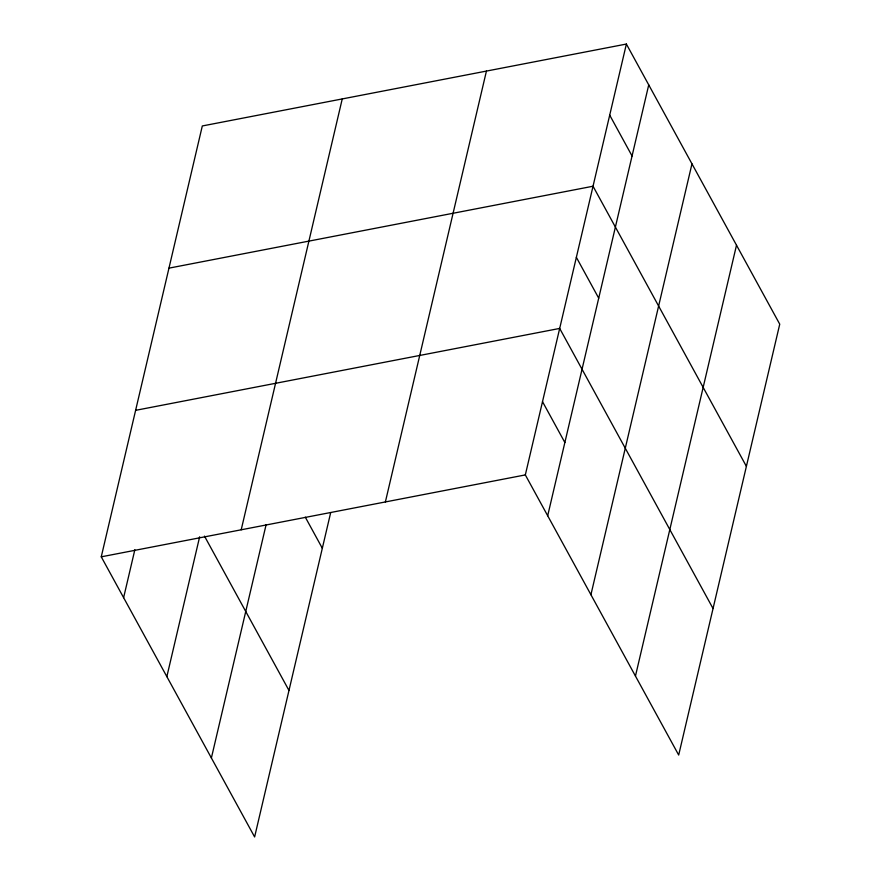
<?xml version="1.0" encoding="UTF-8"?>
<svg xmlns="http://www.w3.org/2000/svg" width="881" height="881" viewBox="0 0 881 881"><rect width="100%" height="100%" fill="white"/><g stroke="black" fill="none" stroke-linecap="round" stroke-linejoin="round"><path stroke-width="1.32" d="M330.661 512.72L254.62 836.95L101.26 556.825L202.311 125.961L626.38 44.05L779.74 324.175L678.689 755.039L525.329 474.914L626.38 44.05M123.615 597.659L134.859 549.722M166.85 676.63L199.646 536.793M241.207 529.8L342.246 98.925M211.385 757.979L266.128 524.602M385.382 501.95L486.433 71.086M547.685 515.748L648.735 84.884M590.92 594.719L691.97 163.844M635.454 676.068L736.505 245.204M168.965 268.143L593.034 186.232L746.394 466.357M135.619 410.337L559.688 328.426L713.048 608.54M101.26 556.825L525.329 474.914M609.707 115.147L632.062 155.981M576.361 257.329L598.717 298.163M542.509 401.67L564.864 442.504M305.3 517.158L322.325 548.268M204.48 536.111L288.979 690.451"/></g></svg>
